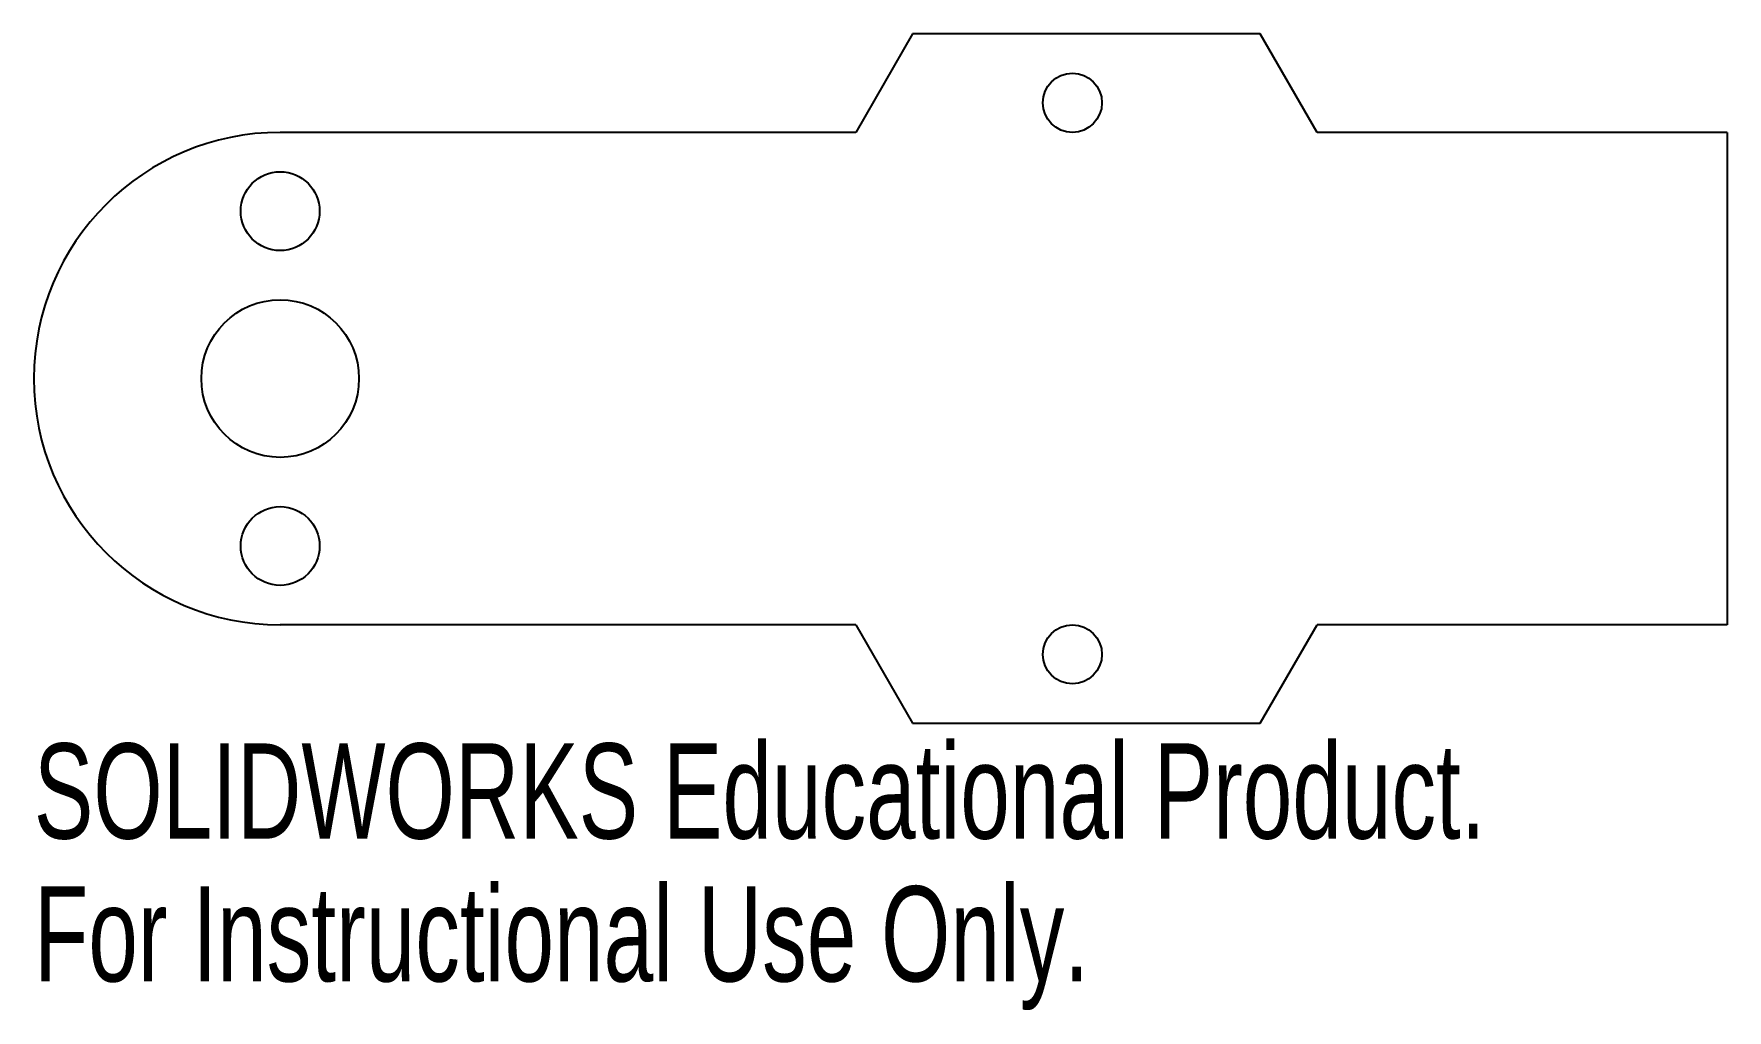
# Model space of a CAD drawing. Header units: millimetres. Extents: x -85.9 to 0, y -32.1 to 17.5.
import ezdxf

# ---------------------------------------------------------------- set-up
doc = ezdxf.new("R2010")
doc.units = ezdxf.units.MM
doc.styles.add('SLDTEXTSTYLE0', font='TXT', dxfattribs={"width": 0.7})

msp = doc.modelspace()

# ---------------------------------------------------------------- linework, layer by layer
at = {"color": 7, "linetype": 'Continuous', "lineweight": 25}
for p, q in [((-41.344, 17.5), (-44.231, 12.5)), ((-23.7, 17.5), (-41.344, 17.5)), ((-20.814, 12.5), (-23.7, 17.5)), ((-44.231, 12.5), (-73.442, 12.5)), ((0, 12.5), (-20.814, 12.5)), ((0, 12.5), (0, -12.5)), ((-44.231, -12.5), (-73.442, -12.5)), ((-44.231, -12.5), (-41.344, -17.5)), ((-23.7, -17.5), (-20.814, -12.5)), ((0, -12.5), (-20.814, -12.5)), ((-41.344, -17.5), (-23.7, -17.5))]:
    msp.add_line(p, q, dxfattribs=at)
for centre, radius in [((-33.231, 14), 1.5), ((-73.442, 8.5), 2), ((-73.442, 0), 4), ((-73.442, -8.5), 2), ((-33.231, -14), 1.5)]:
    msp.add_circle(centre, radius, dxfattribs=at)
msp.add_arc((-73.442, 0), 12.5, 90, 270, dxfattribs=at)

# ---------------------------------------------------------------- texts
at = {"color": 7, "linetype": 'Continuous', "char_height": 4.83362, "attachment_point": 1, "style": 'SLDTEXTSTYLE0'}
for s, insert in [('SOLIDWORKS Educational Product.', (-85.942, -18.52)), ('For Instructional Use Only.', (-85.942, -25.77))]:
    msp.add_mtext(s, dxfattribs=dict(at, insert=insert))

doc.saveas('drawing.dxf')
